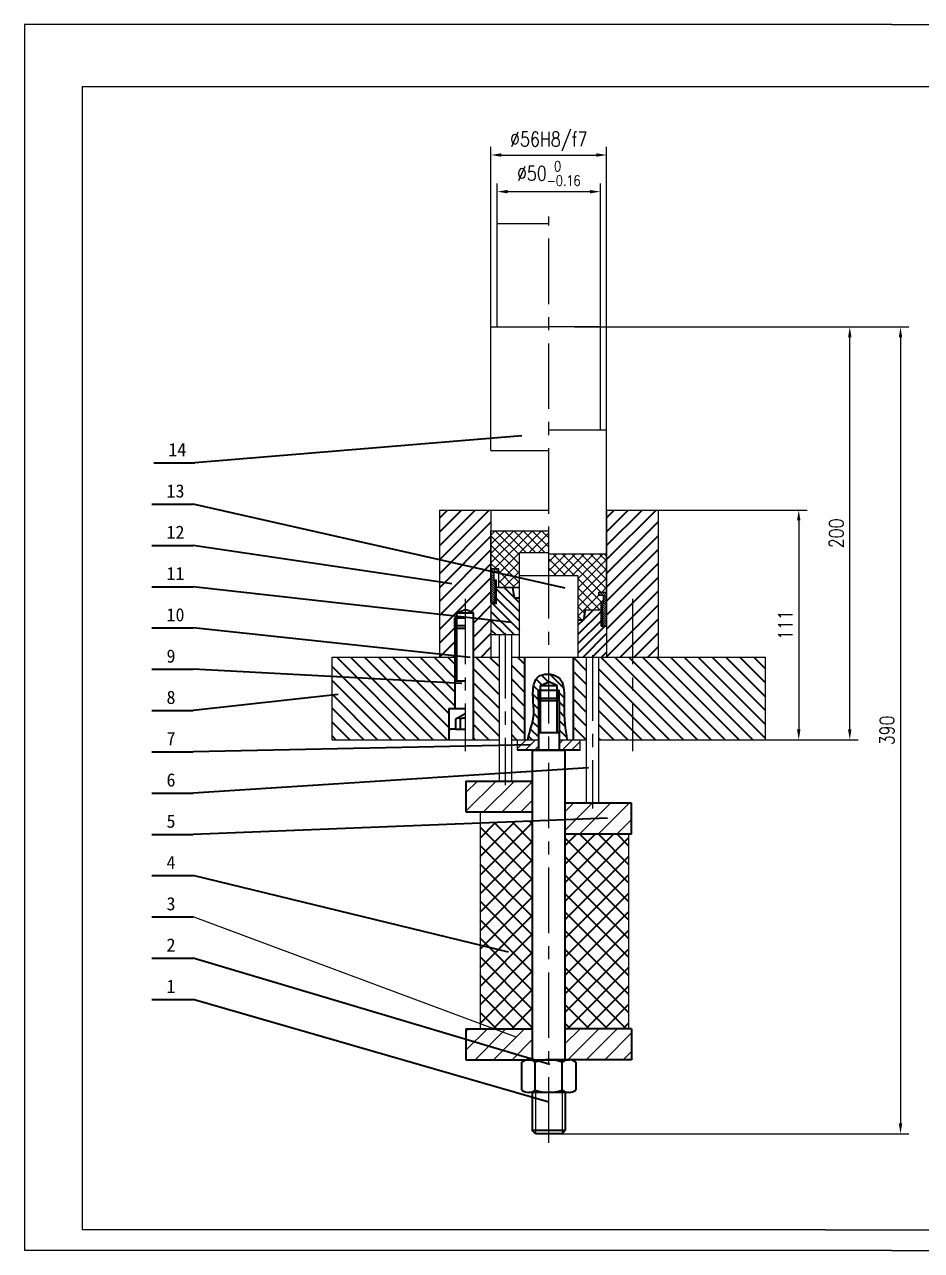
# Model space of a CAD drawing. Extents: x -23172 to -18855, y 7404 to 10591.
# Drawn here: x -21210.8 to -20993.5, y 9597.4 to 9894.4 of the extents above; entities that cross this region are included whole.
import ezdxf

# ---------------------------------------------------------------- set-up
doc = ezdxf.new("R2010")
doc.units = 0
doc.header["$LTSCALE"] = 10
doc.linetypes.add('CENTER', pattern=[50.8, 31.75, -6.35, 6.35, -6.35])
doc.linetypes.add('DASHED', pattern=[0.75, 0.5, -0.25])
doc.layers.get('DEFPOINTS').update_dxf_attribs({"linetype": 'CONTINUOUS'})
for name, color, linetype in [('2细线层', 3, 'CONTINUOUS'), ('3中心线层', 1, 'CENTER'), ('4虚线层', 6, 'DASHED'), ('5剖面线层', 2, 'CONTINUOUS'), ('7标注层', 4, 'CONTINUOUS'), ('CONT', 3, 'CONTINUOUS'), ('TEXT', 1, 'CONTINUOUS')]:
    doc.layers.add(name, color=color, linetype=linetype)
doc.layers.add('YELLOW', color=2, linetype='CONTINUOUS', lineweight=40)
doc.styles.add('CHINA1', font='')
doc.styles.add('PC_TEXTSTYLE', font='txt.shx', dxfattribs={"width": 0.8, "bigfont": 'hzfs.shx'})
doc.styles.get('CHINA1').set_extended_font_data('SimSun')
doc.dimstyles.new('TH_GBDIM', dxfattribs={"dimtxt": 3.5, "dimasz": 2.5, "dimexe": 2, "dimexo": 0, "dimgap": 1.5, "dimtad": 1, "dimdec": 1, "dimzin": 0, "dimdsep": 46, "dimtxsty": 'PC_TEXTSTYLE', "dimcen": 2.5, "dimadec": 0, "dimazin": 0, "dimtfac": 0.714286, "dimtdec": 4, "dimtmove": 0, "dimatfit": 3, "dimfxl": 1, "dimtolj": 1, "dimtzin": 0, "dimarcsym": 0})

# ---------------------------------------------------------------- blocks, each defined once
blk = doc.blocks.new('*D187')
at = {"layer": '7标注层', "color": 0, "lineweight": -2, "ltscale": 0.5}
for p, q in [((-21097.79, 9794), (-21097.79, 9864.82)), ((-21069.79, 9794), (-21069.79, 9864.82)), ((-21095.29, 9862.82), (-21072.29, 9862.82))]:
    blk.add_line(p, q, dxfattribs=at)
at = {"layer": '7标注层', "color": 0, "lineweight": -3, "ltscale": 0.5}
for points in [[(-21095.29, 9863.24), (-21095.29, 9862.41), (-21097.79, 9862.82)], [(-21072.29, 9863.24), (-21072.29, 9862.41), (-21069.79, 9862.82)]]:
    blk.add_solid(points, dxfattribs=at)
at = {"layer": 'DEFPOINTS', "color": 0, "lineweight": -3, "ltscale": 0.5}
for p in [(-21069.79, 9862.82), (-21097.79, 9794), (-21069.79, 9794)]:
    blk.add_point(p, dxfattribs=at)
at = {"layer": '7标注层', "color": 0, "lineweight": -3, "ltscale": 0.5, "insert": (-21083.79, 9866.07), "char_height": 3.5, "attachment_point": 5, "style": 'PC_TEXTSTYLE'}
blk.add_mtext('\\A1;%%c56{}{H8/f7}', dxfattribs=at)
blk = doc.blocks.new('*D186')
at = {"layer": '7标注层', "color": 0, "lineweight": -2, "ltscale": 0.5}
for p, q in [((-21096.29, 9846.21), (-21096.29, 9855.94)), ((-21071.29, 9821.16), (-21071.29, 9855.94)), ((-21073.79, 9853.94), (-21093.79, 9853.94))]:
    blk.add_line(p, q, dxfattribs=at)
at = {"layer": '7标注层', "color": 0, "lineweight": -3, "ltscale": 0.5}
for points in [[(-21093.79, 9854.36), (-21093.79, 9853.53), (-21096.29, 9853.94)], [(-21073.79, 9854.36), (-21073.79, 9853.53), (-21071.29, 9853.94)]]:
    blk.add_solid(points, dxfattribs=at)
at = {"layer": 'DEFPOINTS', "color": 0, "lineweight": -3, "ltscale": 0.5}
for p in [(-21096.29, 9853.94), (-21096.29, 9846.21), (-21071.29, 9821.16)]:
    blk.add_point(p, dxfattribs=at)
at = {"layer": '7标注层', "color": 0, "lineweight": -3, "ltscale": 0.5, "insert": (-21083.79, 9858.36), "char_height": 3.5, "attachment_point": 5, "style": 'PC_TEXTSTYLE'}
blk.add_mtext('\\A1;%%c50{}{\\H0.7143x;\\S 0^ -0.16;}', dxfattribs=at)
blk = doc.blocks.new('*D188')
at = {"layer": '7标注层', "color": 0, "lineweight": -2, "ltscale": 0.5}
for p, q in [((-21077.54, 9821.16), (-20996.59, 9821.16)), ((-20998.59, 9818.66), (-20998.59, 9628.21)), ((-21080.59, 9625.71), (-20996.59, 9625.71))]:
    blk.add_line(p, q, dxfattribs=at)
at = {"layer": '7标注层', "color": 0, "lineweight": -3, "ltscale": 0.5}
for points in [[(-20999, 9818.66), (-20998.17, 9818.66), (-20998.59, 9821.16)], [(-20999, 9628.21), (-20998.17, 9628.21), (-20998.59, 9625.71)]]:
    blk.add_solid(points, dxfattribs=at)
at = {"layer": 'DEFPOINTS', "color": 0, "lineweight": -3, "ltscale": 0.5}
for p in [(-21077.54, 9821.16), (-21080.59, 9625.71), (-20998.59, 9625.71)]:
    blk.add_point(p, dxfattribs=at)
at = {"layer": '7标注层', "color": 0, "lineweight": -3, "ltscale": 0.5, "insert": (-21001.84, 9723.43), "char_height": 3.5, "attachment_point": 5, "rotation": 90, "style": 'PC_TEXTSTYLE'}
blk.add_mtext('\\A1;390{}{}', dxfattribs=at)
blk = doc.blocks.new('*D189')
at = {"layer": '7标注层', "color": 0, "lineweight": -2, "ltscale": 0.5}
for p, q in [((-21039.86, 9821.16), (-21008.88, 9821.16)), ((-21010.88, 9723.66), (-21010.88, 9818.66)), ((-21039.86, 9721.16), (-21008.88, 9721.16))]:
    blk.add_line(p, q, dxfattribs=at)
at = {"layer": '7标注层', "color": 0, "lineweight": -3, "ltscale": 0.5}
for points in [[(-21011.3, 9818.66), (-21010.46, 9818.66), (-21010.88, 9821.16)], [(-21011.3, 9723.66), (-21010.46, 9723.66), (-21010.88, 9721.16)]]:
    blk.add_solid(points, dxfattribs=at)
at = {"layer": 'DEFPOINTS', "color": 0, "lineweight": -3, "ltscale": 0.5}
for p in [(-21039.86, 9821.16), (-21010.88, 9821.16), (-21039.86, 9721.16)]:
    blk.add_point(p, dxfattribs=at)
at = {"layer": '7标注层', "color": 0, "lineweight": -3, "ltscale": 0.5, "insert": (-21014.13, 9771.16), "char_height": 3.5, "attachment_point": 5, "rotation": 90, "style": 'PC_TEXTSTYLE'}
blk.add_mtext('\\A1;200{}{}', dxfattribs=at)
blk = doc.blocks.new('*D190')
at = {"layer": '7标注层', "color": 0, "lineweight": -2, "ltscale": 0.5}
for p, q in [((-21060.75, 9776.8), (-21021.24, 9776.8)), ((-21023.24, 9774.3), (-21023.24, 9723.66)), ((-21060.75, 9721.16), (-21021.24, 9721.16))]:
    blk.add_line(p, q, dxfattribs=at)
at = {"layer": '7标注层', "color": 0, "lineweight": -3, "ltscale": 0.5}
for points in [[(-21023.66, 9774.3), (-21022.82, 9774.3), (-21023.24, 9776.8)], [(-21023.66, 9723.66), (-21022.82, 9723.66), (-21023.24, 9721.16)]]:
    blk.add_solid(points, dxfattribs=at)
at = {"layer": 'DEFPOINTS', "color": 0, "lineweight": -3, "ltscale": 0.5}
for p in [(-21060.75, 9776.8), (-21060.75, 9721.16), (-21023.24, 9721.16)]:
    blk.add_point(p, dxfattribs=at)
at = {"layer": '7标注层', "color": 0, "lineweight": -3, "ltscale": 0.5, "insert": (-21026.49, 9748.98), "char_height": 3.5, "attachment_point": 5, "rotation": 90, "style": 'PC_TEXTSTYLE'}
blk.add_mtext('\\A1;111{}{}', dxfattribs=at)

msp = doc.modelspace()

# ---------------------------------------------------------------- hatches: boundary and pattern name
at = {"layer": '2细线层', "lineweight": 40}
h = msp.add_hatch(dxfattribs=at)
h.set_pattern_fill('ANSI31', color=256, scale=0.75, style=0)
h.set_pattern_definition([(45, (-10349.7884, 4751.4191), (-1.683798, 1.683798), [])])
h.paths.add_polyline_path([(-21057.29, 9776.8), (-21069.79, 9776.8), (-21069.79, 9766.06), (-21069.79, 9741.16), (-21057.29, 9741.16)])
h.paths.add_polyline_path([(-21097.79, 9776.8), (-21110.29, 9776.8), (-21110.29, 9741.16), (-21106.54, 9741.16), (-21106.54, 9748.22), (-21106.54, 9750.72), (-21106.04, 9750.72), (-21106.04, 9751.88), (-21104.04, 9752.74), (-21102.04, 9751.88), (-21102.04, 9741.16), (-21097.79, 9741.16)])
h.paths.add_polyline_path([(-21106.04, 9750.72), (-21106.54, 9750.72), (-21106.54, 9748.22), (-21106.04, 9748.72)], flags=17)
h = msp.add_hatch(dxfattribs=at)
h.set_pattern_fill('ANSI31', color=256, scale=0.5, style=0)
h.set_pattern_definition([(135, (-31817.7853, 4756.8133), (1.12253202, 1.12253202), [])])
h.paths.add_polyline_path([(-21096.44, 9754.05), (-21096.44, 9758.05), (-21092.6, 9758.05), (-21092.16, 9755.55), (-21090.91, 9755.55), (-21090.91, 9746.55), (-21097.79, 9746.55), (-21097.79, 9754.05)])
h = msp.add_hatch(dxfattribs=at)
h.set_pattern_fill('ANSI31', color=256, scale=0.5, style=0)
h.set_pattern_definition([(45, (-10349.7884, 4751.4191), (-1.12253202, 1.12253202), [])])
h.paths.add_polyline_path([(-21071.14, 9748.66), (-21071.14, 9752.66), (-21074.97, 9752.66), (-21075.41, 9750.16), (-21076.66, 9750.16), (-21076.66, 9741.16), (-21069.79, 9741.16), (-21069.79, 9748.66)])
h = msp.add_hatch(dxfattribs=at)
h.set_pattern_fill('ANSI31', color=256, scale=0.75, angle=270, style=0)
h.set_pattern_definition([(315, (-10349.7884, 4751.4191), (1.683798, 1.683798), [])])
h.paths.add_polyline_path([(-21031.29, 9721.16), (-21031.29, 9741.16), (-21063.54, 9741.16), (-21063.54, 9721.16)])
h.paths.add_polyline_path([(-21071.72, 9721.16), (-21063.54, 9721.16), (-21063.54, 9741.16), (-21071.72, 9741.16)])
h.paths.add_polyline_path([(-21074.72, 9741.16), (-21077.91, 9741.16), (-21077.91, 9721.16), (-21074.72, 9721.16)])
h.paths.add_polyline_path([(-21092.85, 9721.16), (-21089.66, 9721.16), (-21089.66, 9741.16), (-21092.85, 9741.16)])
h.paths.add_polyline_path([(-21102.04, 9721.16), (-21095.85, 9721.16), (-21095.85, 9741.16), (-21102.04, 9741.16)])
h.paths.add_polyline_path([(-21108.04, 9721.16), (-21108.04, 9728.72), (-21106.54, 9728.72), (-21106.54, 9741.16), (-21136.29, 9741.16), (-21136.29, 9721.16)])
h = msp.add_hatch(dxfattribs=at)
h.set_pattern_fill('ANSI31', color=256, scale=0.5, angle=90, style=0)
h.set_pattern_definition([(135, (-10267.3472, 4816.404), (-1.12253202, -1.12253202), [])])
edge = h.paths.add_edge_path()
edge.add_spline(control_points=[(-21079.38, 9721.16), (-21079.78, 9723.68), (-21080.45, 9728.58), (-21079.57, 9735.94), (-21083, 9737.01), (-21083.79, 9737.07)], knot_values=[39.326836, 39.326836, 39.326836, 39.326836, 55.484272, 70.059847, 74.3015, 74.3015, 74.3015, 74.3015], degree=3, periodic=0)
edge.add_line((-21083.79, 9737.07), (-21083.79, 9735.17))
edge.add_line((-21083.79, 9735.17), (-21081.79, 9734.32))
edge.add_line((-21081.79, 9734.32), (-21081.79, 9733.16))
edge.add_line((-21081.79, 9733.16), (-21081.29, 9733.16))
edge.add_line((-21081.29, 9733.16), (-21081.29, 9730.66))
edge.add_line((-21081.29, 9730.66), (-21081.29, 9721.16))
edge.add_line((-21081.29, 9721.16), (-21079.38, 9721.16))
h.paths.add_polyline_path([(-21086.29, 9730.66), (-21085.79, 9731.16), (-21085.79, 9733.16), (-21086.29, 9733.16)], flags=17)
edge = h.paths.add_edge_path()
edge.add_line((-21085.79, 9734.32), (-21083.79, 9735.17))
edge.add_line((-21083.79, 9735.17), (-21083.79, 9737.07))
edge.add_spline(control_points=[(-21083.79, 9737.07), (-21084.75, 9737.14), (-21087, 9736.67), (-21088.2, 9731.25), (-21086.61, 9727.76), (-21088.73, 9722.25), (-21088.86, 9721.16)], knot_values=[4.836071, 4.836071, 4.836071, 4.836071, 10.064795, 16.776041, 33.286363, 39.326836, 39.326836, 39.326836, 39.326836], degree=3, periodic=0)
edge.add_line((-21088.86, 9721.16), (-21086.29, 9721.16))
edge.add_line((-21086.29, 9721.16), (-21086.29, 9730.66))
edge.add_line((-21086.29, 9730.66), (-21086.29, 9733.16))
edge.add_line((-21086.29, 9733.16), (-21085.79, 9733.16))
edge.add_line((-21085.79, 9733.16), (-21085.79, 9734.32))
at = {"layer": '5剖面线层', "lineweight": -3, "ltscale": 0.5}
h = msp.add_hatch(dxfattribs=at)
h.set_pattern_fill('ANSI37', color=3, scale=0.5, style=0)
h.set_pattern_definition([(135, (-31951.6415, 4760.8133), (1.12253202, 1.12253202), []), (45, (-31951.6415, 4760.8133), (1.12253202, -1.12253202), [])])
h.paths.add_polyline_path([(-21097.79, 9771.8), (-21083.79, 9771.8), (-21083.79, 9766.55), (-21090.91, 9766.55), (-21090.91, 9758.05), (-21095.91, 9758.05), (-21095.91, 9762.55), (-21097.79, 9762.55)])
h = msp.add_hatch(dxfattribs=at)
h.set_pattern_fill('ANSI37', color=3, scale=0.5, style=0)
h.set_pattern_definition([(45, (-10349.7884, 4751.4191), (-1.12253202, 1.12253202), []), (135, (-10349.7884, 4751.4191), (-1.12253202, -1.12253202), [])])
h.paths.add_polyline_path([(-21083.79, 9766.16), (-21083.79, 9760.91), (-21076.66, 9760.91), (-21076.66, 9750.16), (-21075.41, 9750.16), (-21074.97, 9752.66), (-21071.14, 9752.66), (-21071.14, 9754.16), (-21070.54, 9754.16), (-21070.54, 9756.16), (-21071.66, 9756.16), (-21071.66, 9756.91), (-21069.79, 9756.91), (-21069.79, 9765.66), (-21070.29, 9766.16)])
at = {"layer": 'CONT'}
h = msp.add_hatch(dxfattribs=at)
h.set_pattern_fill('ANSI31', color=256, scale=0.5, style=0)
h.set_pattern_definition([(45, (-10267.3472, 4816.404), (-1.12253202, 1.12253202), [])])
h.paths.add_polyline_path([(-21081.29, 9721.16), (-21081.29, 9718.66), (-21079.79, 9718.66), (-21076.22, 9718.66), (-21076.22, 9721.16)])
h.paths.add_polyline_path([(-21086.29, 9721.16), (-21091.35, 9721.16), (-21091.35, 9718.66), (-21086.29, 9718.66)])
h = msp.add_hatch(dxfattribs=at)
h.set_pattern_fill('ANSI31', color=256, style=0)
h.set_pattern_definition([(45, (544.5956, -69.6015), (-2.24506403, 2.24506403), [])])
h.paths.add_polyline_path([(-21087.79, 9703.66), (-21087.79, 9711.16), (-21103.85, 9711.16), (-21103.85, 9703.66)])
h = msp.add_hatch(dxfattribs=at)
h.set_pattern_fill('ANSI31', color=256, style=0)
h.set_pattern_definition([(45, (544.5956, -98.2515), (-2.24506403, 2.24506403), [])])
h.paths.add_polyline_path([(-21063.74, 9698.26), (-21063.74, 9705.76), (-21079.79, 9705.76), (-21079.79, 9698.26)])
at = {"layer": 'CONT', "lineweight": 40}
h = msp.add_hatch(dxfattribs=at)
h.set_pattern_fill('ANSI37', color=256, angle=360, style=0)
h.paths.add_polyline_path([(-21064.46, 9698.26), (-21079.79, 9698.26), (-21079.79, 9651.16), (-21064.46, 9651.16)])
h.paths.add_polyline_path([(-21087.79, 9701.44), (-21100.45, 9700.95), (-21100.45, 9652.35), (-21097.25, 9651.16), (-21087.79, 9651.16)])
at = {"layer": 'CONT'}
h = msp.add_hatch(dxfattribs=at)
h.set_pattern_fill('ANSI31', color=256, style=0)
h.set_pattern_definition([(45, (544.5956, -87.1015), (-2.24506403, 2.24506403), [])])
h.paths.add_polyline_path([(-21063.72, 9643.66), (-21063.72, 9651.16), (-21079.79, 9651.16), (-21079.79, 9643.66)])
h.paths.add_polyline_path([(-21087.79, 9643.66), (-21087.79, 9651.16), (-21103.85, 9651.16), (-21103.85, 9646.48), (-21096.48, 9643.66)])
h.paths.add_polyline_path([(-21103.85, 9646.48), (-21103.85, 9643.66), (-21096.48, 9643.66)], flags=17)
at = {"layer": 'YELLOW', "lineweight": -3, "ltscale": 0.5}
h = msp.add_hatch(dxfattribs=at)
h.set_pattern_fill('ANSI31', color=3, scale=0.125, angle=270, style=0)
h.set_pattern_definition([(315, (-9959.86464, 4941.6405), (0.280633004, 0.280633004), [])])
h.paths.add_polyline_path([(-21095.91, 9761.8), (-21095.91, 9762.55), (-21097.79, 9762.55), (-21097.79, 9754.3), (-21096.81, 9754.3), (-21096.81, 9759.8), (-21097.04, 9759.8), (-21097.04, 9761.8)])
h.paths.add_polyline_path([(-21096.81, 9754.3), (-21096.44, 9754.3), (-21096.44, 9759.8), (-21096.81, 9759.8)], flags=17)
h = msp.add_hatch(dxfattribs=at)
h.set_pattern_fill('ANSI31', color=3, scale=0.125, angle=270, style=0)
h.set_pattern_definition([(315, (-9959.86464, 4935.99628), (0.280633004, 0.280633004), [])])
h.paths.add_polyline_path([(-21069.79, 9756.91), (-21071.66, 9756.91), (-21071.66, 9756.16), (-21070.54, 9756.16), (-21070.54, 9754.16), (-21070.76, 9754.16), (-21070.76, 9748.66), (-21069.79, 9748.66)])
h.paths.add_polyline_path([(-21070.76, 9754.16), (-21071.14, 9754.16), (-21071.14, 9748.66), (-21070.76, 9748.66)], flags=17)

# ---------------------------------------------------------------- linework, layer by layer
at = {"layer": '2细线层', "lineweight": 40}
for p, q in [((-21106.54, 9748.22), (-21106.54, 9750.72)), ((-21106.04, 9735.39), (-21106.04, 9748.72)), ((-21086.29, 9730.66), (-21086.29, 9733.16)), ((-21081.29, 9730.66), (-21081.29, 9733.16)), ((-21085.79, 9722.83), (-21085.79, 9731.16)), ((-21081.79, 9722.83), (-21081.79, 9731.16))]:
    msp.add_line(p, q, dxfattribs=at)
at = {"layer": '2细线层', "color": 3}
for p, q in [((-21086.99, 9635.71), (-21086.99, 9625.71)), ((-21080.59, 9635.71), (-21080.59, 9625.71))]:
    msp.add_line(p, q, dxfattribs=at)
at = {"layer": '2细线层', "lineweight": 40}
msp.add_open_spline([(-21088.86, 9721.16), (-21088.73, 9722.25), (-21086.61, 9727.76), (-21088.2, 9731.25), (-21086.82, 9737.48), (-21079.44, 9737.04), (-21080.45, 9728.58), (-21079.78, 9723.68), (-21079.38, 9721.16)], degree=3, knots=[4.836071, 4.836071, 4.836071, 4.836071, 10.876543, 27.386865, 34.098111, 43.568489, 58.144063, 74.3015, 74.3015, 74.3015, 74.3015], dxfattribs=at)
at = {"layer": '3中心线层', "lineweight": -3, "ltscale": 0.05}
for p, q in [((-21083.79, 9623.52), (-21083.79, 9847.94)), ((-21104.04, 9755.33), (-21104.04, 9718.39)), ((-21063.54, 9755.33), (-21063.54, 9718.39)), ((-21094.35, 9747.02), (-21094.35, 9710.14)), ((-21073.22, 9741.63), (-21073.22, 9704.51))]:
    msp.add_line(p, q, dxfattribs=at)
at = {"layer": '3中心线层'}
msp.add_line((-21083.79, 9764.9), (-21083.79, 9772.83), dxfattribs=at)
at = {"layer": '3中心线层', "ltscale": 0.05}
msp.add_line((-21083.79, 9753.46), (-21083.79, 9770.61), dxfattribs=at)
at = {"layer": '4虚线层', "lineweight": 40}
for p, q in [((-21106.32, 9726.22), (-21104.04, 9727.54)), ((-21106.32, 9723.72), (-21106.32, 9726.22)), ((-21105.18, 9723.72), (-21105.18, 9726.22))]:
    msp.add_line(p, q, dxfattribs=at)
for centre, radius, start, end in [((-21105.75, 9725.23), 1.14, 60, 120), ((-21104.04, 9722.63), 3.77, 90, 107.6397)]:
    msp.add_arc(centre, radius, start, end, dxfattribs=at)
at = {"layer": 'CONT', "lineweight": 40}
for p, q in [((-21090.36, 9794.8), (-21169.5, 9788.23)), ((-21179.5, 9788.23), (-21169.5, 9788.23)), ((-21179.5, 9788.23), (-21169.5, 9788.23)), ((-21179.92, 9778.24), (-21169.92, 9778.24)), ((-21179.92, 9778.24), (-21169.92, 9778.24)), ((-21079.86, 9757.91), (-21169.92, 9778.24)), ((-21179.92, 9768.24), (-21169.92, 9768.24)), ((-21179.92, 9768.24), (-21169.92, 9768.24)), ((-21107.26, 9758.9), (-21169.92, 9768.24)), ((-21179.92, 9758.24), (-21169.92, 9758.24)), ((-21179.92, 9758.24), (-21169.92, 9758.24)), ((-21092.84, 9749.56), (-21169.92, 9758.24)), ((-21179.92, 9748.24), (-21169.92, 9748.24)), ((-21179.92, 9748.24), (-21169.92, 9748.24)), ((-21102.87, 9741.1), (-21169.92, 9748.24)), ((-21179.92, 9738.24), (-21169.92, 9738.24)), ((-21179.92, 9738.24), (-21169.92, 9738.24)), ((-21104.83, 9734.82), (-21169.92, 9738.24)), ((-21134.85, 9732.15), (-21169.92, 9728.24)), ((-21134.85, 9732.15), (-21169.92, 9728.24)), ((-21179.92, 9728.24), (-21169.92, 9728.24)), ((-21179.92, 9728.24), (-21169.92, 9728.24)), ((-21179.92, 9718.24), (-21169.92, 9718.24)), ((-21179.92, 9718.24), (-21169.92, 9718.24)), ((-21088.27, 9719.91), (-21169.92, 9718.24)), ((-21074.16, 9714.34), (-21169.92, 9708.24)), ((-21179.92, 9708.24), (-21169.92, 9708.24)), ((-21179.92, 9708.24), (-21169.92, 9708.24)), ((-21069.58, 9702.15), (-21169.92, 9698.24)), ((-21179.92, 9698.24), (-21169.92, 9698.24)), ((-21179.92, 9698.24), (-21169.92, 9698.24)), ((-21179.92, 9688.24), (-21169.92, 9688.24)), ((-21179.92, 9688.24), (-21169.92, 9688.24)), ((-21093.55, 9669.74), (-21169.92, 9688.24)), ((-21179.92, 9678.24), (-21169.92, 9678.24)), ((-21179.92, 9678.24), (-21169.92, 9678.24)), ((-21179.92, 9668.24), (-21169.92, 9668.24)), ((-21179.92, 9668.24), (-21169.92, 9668.24)), ((-21083.5, 9642.5), (-21169.92, 9668.24)), ((-21179.92, 9658.24), (-21169.92, 9658.24)), ((-21179.92, 9658.24), (-21169.92, 9658.24)), ((-21083.79, 9633.33), (-21169.92, 9658.24))]:
    msp.add_line(p, q, dxfattribs=at)
at = {"layer": 'CONT', "lineweight": -3}
msp.add_line((-21091.73, 9649.1), (-21169.92, 9678.24), dxfattribs=at)
at = {"layer": 'DEFPOINTS', "lineweight": -3}
for p, q in [((-21000.79, 9894.43), (-21210.79, 9894.43)), ((-21210.79, 9894.43), (-21210.79, 9597.43)), ((-21000.79, 9894.43), (-20790.79, 9894.43)), ((-21000.79, 9597.43), (-21210.79, 9597.43)), ((-21000.79, 9597.43), (-20790.79, 9597.43))]:
    msp.add_line(p, q, dxfattribs=at)
at = {"layer": 'YELLOW', "lineweight": -3}
for p, q in [((-21196.79, 9879.43), (-21016.79, 9879.43)), ((-21196.79, 9879.43), (-21196.79, 9602.43)), ((-21016.79, 9879.43), (-20984.79, 9879.43)), ((-21016.79, 9602.43), (-21196.79, 9602.43)), ((-21016.79, 9602.43), (-20984.79, 9602.43))]:
    msp.add_line(p, q, dxfattribs=at)
at = {"layer": 'YELLOW', "lineweight": -3, "ltscale": 0.5}
for p, q in [((-21096.29, 9821.21), (-21096.29, 9846.21)), ((-21096.29, 9846.21), (-21083.79, 9846.21)), ((-21097.79, 9791.21), (-21097.79, 9821.21)), ((-21097.79, 9821.21), (-21083.79, 9821.21)), ((-21071.29, 9821.16), (-21083.79, 9821.16)), ((-21071.29, 9796.16), (-21071.29, 9821.16)), ((-21069.79, 9796.16), (-21083.79, 9796.16)), ((-21069.79, 9766.06), (-21069.79, 9796.16)), ((-21097.79, 9791.21), (-21083.79, 9791.21)), ((-21110.29, 9776.8), (-21083.79, 9776.8)), ((-21110.29, 9776.8), (-21110.29, 9741.16)), ((-21097.79, 9776.8), (-21097.79, 9741.16)), ((-21069.79, 9776.8), (-21069.79, 9741.16)), ((-21069.79, 9776.8), (-21057.29, 9776.8)), ((-21057.29, 9776.8), (-21057.29, 9741.16)), ((-21097.79, 9771.8), (-21083.79, 9771.8)), ((-21097.79, 9762.55), (-21097.79, 9771.8)), ((-21097.79, 9754.41), (-21097.79, 9771.41)), ((-21090.91, 9758.05), (-21090.91, 9766.55)), ((-21090.91, 9766.55), (-21083.79, 9766.55)), ((-21069.79, 9766.16), (-21083.79, 9766.16)), ((-21070.29, 9766.16), (-21069.79, 9765.66)), ((-21069.79, 9748.66), (-21069.79, 9765.66)), ((-21095.91, 9762.55), (-21097.79, 9762.55)), ((-21097.79, 9762.55), (-21095.91, 9762.55)), ((-21095.91, 9761.8), (-21095.91, 9762.55)), ((-21095.91, 9758.05), (-21095.91, 9762.55)), ((-21095.91, 9761.8), (-21097.04, 9761.8)), ((-21097.04, 9759.8), (-21097.04, 9761.8)), ((-21096.44, 9759.8), (-21097.04, 9759.8)), ((-21096.44, 9754.3), (-21096.44, 9759.8)), ((-21083.79, 9760.91), (-21090.91, 9760.91)), ((-21090.91, 9741.16), (-21090.91, 9760.91)), ((-21076.66, 9760.91), (-21083.79, 9760.91)), ((-21076.66, 9741.16), (-21076.66, 9760.91)), ((-21092.6, 9758.05), (-21096.44, 9758.05)), ((-21096.44, 9754.05), (-21096.44, 9758.05)), ((-21095.91, 9758.05), (-21090.91, 9758.05)), ((-21090.91, 9758.05), (-21095.91, 9758.05)), ((-21071.66, 9756.16), (-21071.66, 9756.91)), ((-21071.66, 9756.91), (-21069.79, 9756.91)), ((-21096.44, 9754.3), (-21097.79, 9754.3)), ((-21096.44, 9754.05), (-21097.79, 9754.05)), ((-21096.44, 9754.05), (-21097.79, 9754.05)), ((-21071.66, 9756.16), (-21070.54, 9756.16)), ((-21071.14, 9748.66), (-21071.14, 9754.16)), ((-21071.14, 9754.16), (-21070.54, 9754.16)), ((-21070.54, 9754.16), (-21070.54, 9756.16)), ((-21074.97, 9752.66), (-21071.14, 9752.66)), ((-21071.14, 9748.66), (-21069.79, 9748.66)), ((-21071.14, 9748.66), (-21069.79, 9748.66)), ((-21090.91, 9746.55), (-21097.79, 9746.55)), ((-21095.85, 9746.55), (-21095.85, 9711.16)), ((-21092.85, 9746.55), (-21092.85, 9711.16)), ((-21136.29, 9741.16), (-21106.54, 9741.16)), ((-21136.29, 9721.16), (-21136.29, 9741.16)), ((-21102.04, 9741.16), (-21095.85, 9741.16)), ((-21092.85, 9741.16), (-21031.29, 9741.16)), ((-21074.72, 9741.16), (-21074.72, 9705.76)), ((-21071.72, 9741.16), (-21071.72, 9705.76)), ((-21031.29, 9721.16), (-21031.29, 9741.16)), ((-21136.29, 9721.16), (-21095.85, 9721.16)), ((-21092.85, 9721.16), (-21086.29, 9721.16)), ((-21091.35, 9718.66), (-21091.35, 9721.16)), ((-21081.29, 9721.16), (-21074.72, 9721.16)), ((-21076.22, 9718.66), (-21076.22, 9721.16)), ((-21071.72, 9721.16), (-21031.29, 9721.16)), ((-21100.45, 9703.66), (-21100.45, 9651.16)), ((-21064.46, 9698.26), (-21064.46, 9651.16))]:
    msp.add_line(p, q, dxfattribs=at)
at = {"layer": 'YELLOW', "color": 3, "lineweight": -3, "ltscale": 0.5}
for p, q in [((-21096.81, 9754.3), (-21096.81, 9759.8)), ((-21070.76, 9748.66), (-21070.76, 9754.16))]:
    msp.add_line(p, q, dxfattribs=at)
at = {"layer": 'YELLOW', "lineweight": 40}
for p, q in [((-21092.6, 9758.05), (-21092.16, 9755.55)), ((-21092.16, 9755.55), (-21090.91, 9755.55)), ((-21074.97, 9752.66), (-21075.41, 9750.16)), ((-21075.41, 9750.16), (-21076.66, 9750.16))]:
    msp.add_line(p, q, dxfattribs=at)
at = {"layer": 'YELLOW', "lineweight": 40, "ltscale": 7}
for p, q in [((-21106.54, 9750.72), (-21104.04, 9750.72)), ((-21106.04, 9751.88), (-21104.04, 9752.74)), ((-21106.04, 9748.72), (-21106.04, 9751.88)), ((-21106.04, 9751.88), (-21102.04, 9751.88)), ((-21102.04, 9751.88), (-21104.04, 9752.74)), ((-21102.04, 9721.16), (-21102.04, 9751.88)), ((-21106.54, 9748.22), (-21106.04, 9748.72)), ((-21106.54, 9748.22), (-21106.04, 9748.72)), ((-21106.54, 9748.22), (-21106.54, 9728.72)), ((-21106.54, 9748.22), (-21104.04, 9748.22)), ((-21106.54, 9748.22), (-21104.04, 9748.22)), ((-21104.04, 9748.72), (-21106.04, 9748.72)), ((-21104.04, 9748.72), (-21106.04, 9748.72)), ((-21089.66, 9741.16), (-21089.66, 9721.16)), ((-21077.91, 9741.16), (-21077.91, 9721.16)), ((-21104.04, 9735.39), (-21106.54, 9735.39)), ((-21086.29, 9733.16), (-21081.29, 9733.16)), ((-21085.79, 9734.32), (-21083.79, 9735.17)), ((-21085.79, 9734.32), (-21081.79, 9734.32)), ((-21085.79, 9731.16), (-21085.79, 9734.32)), ((-21081.79, 9734.32), (-21083.79, 9735.17)), ((-21081.79, 9731.16), (-21081.79, 9734.32)), ((-21086.29, 9730.66), (-21085.79, 9731.16)), ((-21086.29, 9730.66), (-21081.29, 9730.66)), ((-21086.29, 9730.66), (-21086.29, 9718.66)), ((-21081.79, 9731.16), (-21085.79, 9731.16)), ((-21081.79, 9731.16), (-21081.29, 9730.66)), ((-21081.29, 9730.66), (-21081.29, 9718.66)), ((-21108.04, 9728.72), (-21108.04, 9721.16)), ((-21108.04, 9728.72), (-21104.04, 9728.72)), ((-21106.32, 9723.72), (-21107.54, 9723.72)), ((-21106.32, 9723.72), (-21104.04, 9723.72)), ((-21081.29, 9722.83), (-21086.29, 9722.83)), ((-21076.22, 9718.66), (-21091.35, 9718.66)), ((-21087.79, 9718.66), (-21087.79, 9643.66)), ((-21087.79, 9718.66), (-21079.79, 9718.66)), ((-21079.79, 9643.66), (-21079.79, 9718.66)), ((-21103.85, 9711.16), (-21087.79, 9711.16)), ((-21103.85, 9711.16), (-21103.85, 9703.66)), ((-21103.85, 9703.66), (-21087.79, 9703.66)), ((-21063.74, 9705.76), (-21079.79, 9705.76)), ((-21063.74, 9698.26), (-21063.74, 9705.76)), ((-21063.74, 9698.26), (-21079.79, 9698.26)), ((-21103.85, 9651.16), (-21103.85, 9643.66)), ((-21103.85, 9651.16), (-21087.79, 9651.16)), ((-21063.72, 9651.16), (-21079.79, 9651.16)), ((-21063.72, 9651.16), (-21063.72, 9643.66)), ((-21103.85, 9643.66), (-21083.79, 9643.66)), ((-21088.69, 9643.66), (-21078.88, 9643.66)), ((-21088.69, 9643.66), (-21078.88, 9643.66)), ((-21063.72, 9643.66), (-21083.79, 9643.66)), ((-21090.33, 9636.31), (-21090.33, 9643.06)), ((-21087.06, 9636.31), (-21087.06, 9643.06)), ((-21080.52, 9636.31), (-21080.52, 9643.06)), ((-21077.24, 9643.06), (-21077.24, 9636.31)), ((-21078.88, 9635.71), (-21088.69, 9635.71)), ((-21087.79, 9635.71), (-21087.79, 9626.51)), ((-21079.79, 9635.71), (-21079.79, 9626.51)), ((-21086.99, 9625.71), (-21087.79, 9626.51)), ((-21079.79, 9626.51), (-21087.79, 9626.51)), ((-21080.59, 9625.71), (-21079.79, 9626.51)), ((-21080.59, 9625.71), (-21086.99, 9625.71))]:
    msp.add_line(p, q, dxfattribs=at)
for centre, radius, start, end in [((-21107.54, 9724.22), 0.5, 180, 270), ((-21088.69, 9641.12), 2.54, 49.9424, 130.0576), ((-21088.69, 9641.12), 2.54, 49.9424, 130.0576), ((-21083.79, 9634.39), 9.27, 69.3402, 110.6598), ((-21083.79, 9634.39), 9.27, 69.3402, 110.6598), ((-21078.88, 9641.12), 2.54, 49.9424, 130.0576), ((-21078.88, 9641.12), 2.54, 49.9424, 130.0576), ((-21088.69, 9638.25), 2.54, 229.9424, 310.0576), ((-21083.79, 9644.98), 9.27, 249.3402, 290.6598), ((-21078.88, 9638.25), 2.54, 229.9424, 310.0576)]:
    msp.add_arc(centre, radius, start, end, dxfattribs=at)

# ---------------------------------------------------------------- texts
at = {"layer": 'TEXT', "lineweight": 40, "style": 'CHINA1'}
for s, p in [('14', (-21175.96, 9789.84)), ('14', (-21175.96, 9789.84)), ('13', (-21176.39, 9779.84)), ('13', (-21176.39, 9779.84)), ('12', (-21176.39, 9769.84)), ('12', (-21176.39, 9769.84)), ('11', (-21176.39, 9759.84)), ('11', (-21176.39, 9759.84)), ('10', (-21176.39, 9749.84)), ('10', (-21176.39, 9749.84)), ('9', (-21176.39, 9739.84)), ('9', (-21176.39, 9739.84)), ('8', (-21176.39, 9729.84)), ('8', (-21176.39, 9729.84)), ('7', (-21176.39, 9719.84)), ('7', (-21176.39, 9719.84)), ('6', (-21176.39, 9709.84)), ('6', (-21176.39, 9709.84)), ('5', (-21176.39, 9699.84)), ('5', (-21176.39, 9699.84)), ('4', (-21176.39, 9689.84)), ('4', (-21176.39, 9689.84)), ('3', (-21176.39, 9679.84)), ('3', (-21176.39, 9679.84)), ('2', (-21176.39, 9669.84)), ('2', (-21176.39, 9669.84)), ('1', (-21176.39, 9659.84)), ('1', (-21176.39, 9659.84))]:
    msp.add_text(s, height=3.2, dxfattribs=at).set_placement(p)

# ---------------------------------------------------------------- dimensions: what is measured, and where the dimension line sits
at = {"layer": '7标注层', "lineweight": -3, "ltscale": 0.5}
for base, p1, p2, angle, text, picture, middle in [((-21069.79, 9862.82), (-21097.79, 9794), (-21069.79, 9794), 180, '%%c56{}{H8/f7}', '*D187', (-21083.79, 9866.07)), ((-20998.59, 9625.71), (-21077.54, 9821.16), (-21080.59, 9625.71), 90, '390{}{}', '*D188', (-21001.84, 9723.43)), ((-21010.88, 9821.16), (-21039.86, 9721.16), (-21039.86, 9821.16), 270, '200{}{}', '*D189', (-21014.13, 9771.16)), ((-21023.24, 9721.16), (-21060.75, 9776.8), (-21060.75, 9721.16), 90, '111{}{}', '*D190', (-21026.49, 9748.98))]:
    dim = msp.add_linear_dim(base=base, p1=p1, p2=p2, angle=angle, text=text, dimstyle='TH_GBDIM', override={"dimgap": 1.5, "dimtad": 1, "dimjust": 0, "dimdec": 1, "dimlfac": 1, "dimse1": 0, "dimse2": 0, "dimsd1": 0, "dimsd2": 0}, dxfattribs=at)
    dim.commit()
    dim.dimension.update_dxf_attribs({"geometry": picture, "text_midpoint": middle})
dim = msp.add_linear_dim(base=(-21096.29, 9853.94), p1=(-21071.29, 9821.16), p2=(-21096.29, 9846.21), text='%%c50{}{\\H0.7143x;\\S 0^ -0.16;}', dimstyle='TH_GBDIM', override={"dimgap": 1.5, "dimtad": 1, "dimjust": 0, "dimdec": 1, "dimlfac": 1, "dimse1": 0, "dimse2": 0, "dimsd1": 0, "dimsd2": 0}, dxfattribs=at)
dim.commit()
dim.dimension.update_dxf_attribs({"geometry": '*D186', "text_midpoint": (-21083.79, 9858.36)})

doc.saveas('drawing.dxf')
